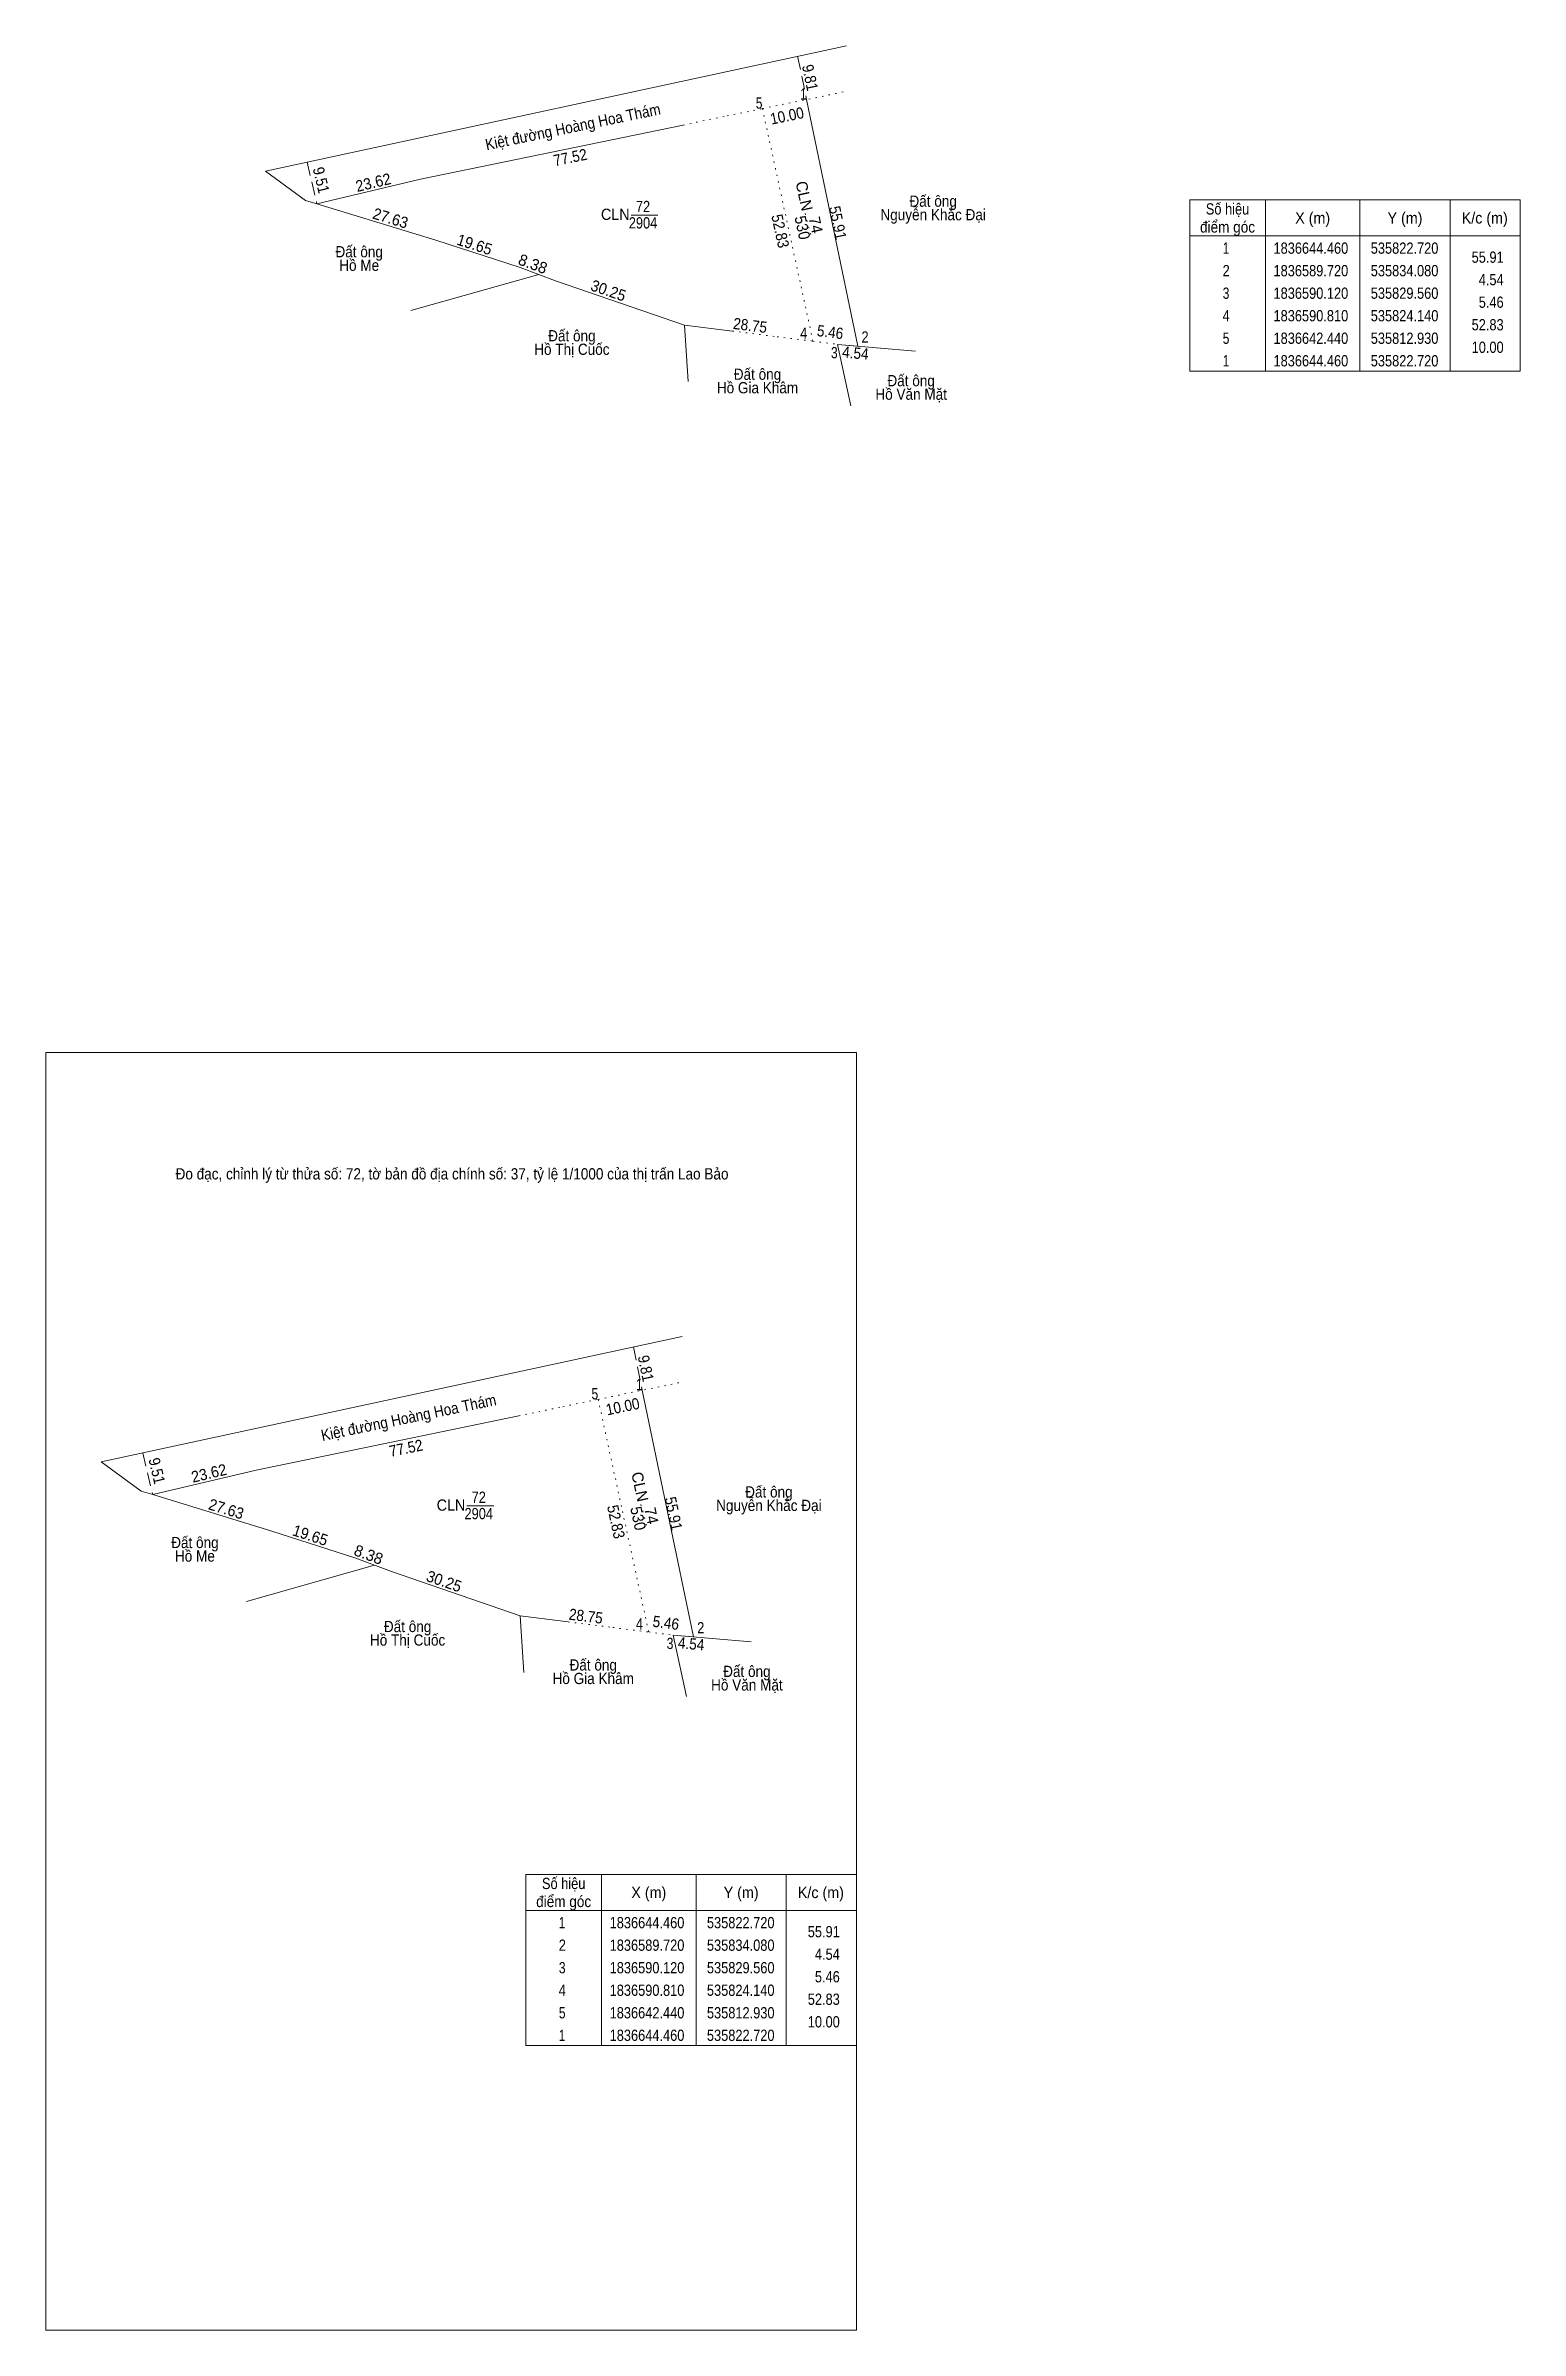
# Model space of a CAD drawing. Header units: metres. Extents: x 535654 to 535981, y 1836149 to 1836656.
import ezdxf
from ezdxf.enums import TextEntityAlignment as Align

# ---------------------------------------------------------------- set-up
doc = ezdxf.new("R2010")
doc.units = ezdxf.units.M
doc.linetypes.add('DOTTED', pattern=[1.5, 0.3, -1.2])
doc.linetypes.add('MEDIUM_DASHED', pattern=[4.5, 3, -1.5])
for name, color, linetype, lineweight in [('10', 7, 'DOTTED', 13), ('5', 7, 'Continuous', 13), ('63', 7, 'Continuous', 13)]:
    doc.layers.add(name, color=color, linetype=linetype, lineweight=lineweight)
doc.layers.add('7', color=7, linetype='Continuous')

msp = doc.modelspace()

# ---------------------------------------------------------------- linework, layer by layer
at = {"layer": '10'}
for p, q in [((535812.93, 1836642.44), (535831.02, 1836646.17)), ((535795.31, 1836638.8), (535805.1, 1836640.82)), ((535805.1, 1836640.82), (535812.93, 1836642.44)), ((535812.93, 1836642.44), (535824.14, 1836590.81)), ((535822.43, 1836619.13), (535823.81, 1836613.84)), ((535806.28, 1836593.06), (535816.2, 1836591.81)), ((535816.2, 1836591.81), (535824.14, 1836590.81)), ((535824.14, 1836590.81), (535829.56, 1836590.12)), ((535776.46, 1836355.96), (535794.55, 1836359.69)), ((535758.84, 1836352.32), (535768.63, 1836354.34)), ((535768.63, 1836354.34), (535776.46, 1836355.96)), ((535776.46, 1836355.96), (535787.67, 1836304.33)), ((535785.96, 1836332.65), (535787.34, 1836327.36)), ((535769.81, 1836306.58), (535779.73, 1836305.33)), ((535779.73, 1836305.33), (535787.67, 1836304.33)), ((535787.67, 1836304.33), (535793.09, 1836303.64))]:
    msp.add_line(p, q, dxfattribs=at)
at = {"layer": '10', "linetype": 'Continuous'}
for p, q in [((535763.3, 1836605.63), (535734.87, 1836597.61)), ((535796.4, 1836581.85), (535795.62, 1836594.41)), ((535726.83, 1836319.15), (535698.4, 1836311.13)), ((535759.93, 1836295.37), (535759.15, 1836307.93))]:
    msp.add_line(p, q, dxfattribs=at)
for points in [[(535822.72, 1836644.46), (535834.08, 1836589.72), (535829.56, 1836590.12)], [(535806.28, 1836593.06), (535795.62, 1836594.41), (535767.01, 1836604.25), (535759.15, 1836607.17), (535740.45, 1836613.21), (535714.03, 1836621.3), (535737.01, 1836626.75), (535795.31, 1836638.8)], [(535714.03, 1836621.3), (535711.48, 1836622.08), (535702.61, 1836628.56)], [(535846.88, 1836588.59), (535829.56, 1836590.12), (535832.55, 1836576.51)], [(535786.25, 1836357.98), (535797.61, 1836303.24), (535793.09, 1836303.64)], [(535769.81, 1836306.58), (535759.15, 1836307.93), (535730.54, 1836317.77), (535722.68, 1836320.69), (535703.98, 1836326.73), (535677.56, 1836334.82), (535700.54, 1836340.27), (535758.84, 1836352.32)], [(535677.56, 1836334.82), (535675.01, 1836335.6), (535666.14, 1836342.08)], [(535810.41, 1836302.11), (535793.09, 1836303.64), (535796.08, 1836290.03)]]:
    msp.add_lwpolyline(points, dxfattribs=at)
at = {"layer": '5'}
msp.add_lwpolyline([(535653.8, 1836432.94), (535833.8, 1836432.94), (535833.8, 1836149.34), (535653.8, 1836149.34)], close=True, dxfattribs=at)
at = {"layer": '63'}
for p, q in [((535702.61, 1836628.56), (535831.59, 1836656.41)), ((535783.75, 1836618.83), (535789.73, 1836618.83)), ((535924.58, 1836622.18), (535924.58, 1836584.18)), ((535945.58, 1836622.18), (535945.58, 1836584.18)), ((535965.58, 1836622.18), (535965.58, 1836584.18)), ((535907.78, 1836614.18), (535981.18, 1836614.18)), ((535666.14, 1836342.08), (535795.12, 1836369.93)), ((535747.28, 1836332.35), (535753.26, 1836332.35)), ((535777.2, 1836250.52), (535777.2, 1836212.52)), ((535798.2, 1836250.52), (535798.2, 1836212.52)), ((535818.2, 1836250.52), (535818.2, 1836212.52)), ((535760.4, 1836242.52), (535833.8, 1836242.52))]:
    msp.add_line(p, q, dxfattribs=at)
at = {"layer": '63', "linetype": 'MEDIUM_DASHED'}
for p, q in [((535820.74, 1836654.07), (535822.72, 1836644.46)), ((535711.83, 1836630.55), (535714.03, 1836621.3)), ((535784.27, 1836367.59), (535786.25, 1836357.98)), ((535675.36, 1836344.07), (535677.56, 1836334.82))]:
    msp.add_line(p, q, dxfattribs=at)
at = {"layer": '63'}
for points in [[(535907.78, 1836622.18), (535981.18, 1836622.18), (535981.18, 1836584.18), (535907.78, 1836584.18)], [(535760.4, 1836250.52), (535833.8, 1836250.52), (535833.8, 1836212.52), (535760.4, 1836212.52)]]:
    msp.add_lwpolyline(points, close=True, dxfattribs=at)

# ---------------------------------------------------------------- texts
at = {"layer": '10'}
for s, p in [('CLN', (535820.974, 1836622.78)), ('74', (535823.544, 1836616.355)), ('CLN', (535784.504, 1836336.3)), ('74', (535787.074, 1836329.875))]:
    msp.add_text(s, height=2.5, rotation=282.25, dxfattribs=at).set_placement(p, align=Align.CENTER)
at = {"layer": '10', "width": 0.95}
for p in [(535820.588, 1836615.765), (535784.118, 1836329.285)]:
    msp.add_text('530', height=2.5, rotation=282.25, dxfattribs=at).set_placement(p, align=Align.CENTER)
at = {"layer": '63'}
for s, rotation, width, p in [('9.81', 281.642, 0.9, (535822.282, 1836649.077)), ('Kiệt đường Hoàng Hoa Thám', 11.678, 0.9, (535771.097, 1836637.19)), ('10.00', 11.658, 0.9, (535818.627, 1836639.636)), ('77.52', 11.678, 0.9, (535770.522, 1836630.396)), ('9.51', 283.379, 0.9, (535713.748, 1836626.289)), ('23.62', 13.342, 0.95, (535726.817, 1836624.845)), ('27.63', 342.975, 0.95, (535729.994, 1836616.934)), ('52.83', 282.25, 0.9, (535815.674, 1836615)), ('55.91', 281.724, 0.9, (535828.452, 1836616.839)), ('19.65', 342.1, 0.95, (535748.636, 1836611.094)), ('30.25', 341.02, 0.95, (535778.328, 1836600.884)), ('28.75', 352.818, 0.9, (535810.044, 1836593.092)), ('5.46', 352.745, 0.9, (535827.812, 1836591.615)), ('4.54', 354.952, 0.9, (535833.47, 1836586.953)), ('9.81', 281.642, 0.9, (535785.812, 1836362.597)), ('Kiệt đường Hoàng Hoa Thám', 11.678, 0.9, (535734.627, 1836350.71)), ('10.00', 11.658, 0.9, (535782.157, 1836353.156)), ('77.52', 11.678, 0.9, (535734.052, 1836343.916)), ('9.51', 283.379, 0.9, (535677.278, 1836339.809)), ('23.62', 13.342, 0.95, (535690.347, 1836338.365)), ('27.63', 342.975, 0.95, (535693.524, 1836330.454)), ('55.91', 281.724, 0.9, (535791.982, 1836330.359)), ('52.83', 282.25, 0.9, (535779.204, 1836328.52)), ('19.65', 342.1, 0.95, (535712.166, 1836324.614)), ('30.25', 341.02, 0.95, (535741.853, 1836314.405)), ('28.75', 352.818, 0.9, (535773.574, 1836306.612)), ('5.46', 352.745, 0.9, (535791.342, 1836305.135)), ('4.54', 354.952, 0.9, (535797, 1836300.473))]:
    msp.add_text(s, height=2.5, rotation=rotation, dxfattribs=dict(at, width=width)).set_placement(p, align=Align.CENTER)
for s, width, p in [(' 5', 0.8, (535812.93, 1836642.44)), (' 1', 0.75, (535822.72, 1836644.46)), ('55.91', 0.85, (535977.48, 1836608.23)), ('4.54', 0.85, (535977.48, 1836603.23)), ('5.46', 0.85, (535977.48, 1836598.23)), (' 4', 0.85, (535822.88, 1836591.36)), (' 2', 0.85, (535836.49, 1836590.51)), ('52.83', 0.85, (535977.48, 1836593.23)), (' 3', 0.8, (535829.63, 1836587.03)), ('10.00', 0.85, (535977.48, 1836588.23)), (' 1', 0.75, (535786.25, 1836357.98)), (' 5', 0.8, (535776.46, 1836355.96)), (' 4', 0.85, (535786.41, 1836304.88)), (' 2', 0.85, (535800.02, 1836304.03)), (' 3', 0.8, (535793.16, 1836300.55)), ('55.91', 0.85, (535830.1, 1836236.57)), ('4.54', 0.85, (535830.1, 1836231.57)), ('5.46', 0.85, (535830.1, 1836226.57)), ('52.83', 0.85, (535830.1, 1836221.57)), ('10.00', 0.85, (535830.1, 1836216.57))]:
    msp.add_text(s, height=2.5, dxfattribs=dict(at, width=width)).set_placement(p, align=Align.RIGHT)
for s, width, p in [('Đất ông', 0.9, (535850.83, 1836620.66)), ('CLN', 0.95, (535780.255, 1836617.73)), ('2904', 0.85, (535786.415, 1836615.84)), ('72', 0.85, (535786.41, 1836619.47)), ('Nguyễn Khắc Đại', 0.9, (535850.825, 1836617.66)), ('điểm góc', 0.9, (535916.18, 1836614.93)), ('Số hiệu', 0.85, (535916.18, 1836618.93)), ('X (m)', 0.95, (535935.08, 1836616.93)), ('Y (m)', 0.95, (535955.575, 1836616.93)), ('K/c (m)', 0.95, (535973.28, 1836616.93)), (' 1', 0.75, (535915.475, 1836610.23)), ('1836644.460', 0.85, (535934.68, 1836610.23)), ('535822.720', 0.85, (535955.485, 1836610.23)), ('Đất ông', 0.9, (535723.4, 1836609.43)), ('Hồ Me', 0.9, (535723.4, 1836606.43)), (' 2', 0.85, (535915.48, 1836605.23)), ('1836589.720', 0.85, (535934.68, 1836605.23)), ('535834.080', 0.85, (535955.485, 1836605.23)), (' 3', 0.8, (535915.48, 1836600.23)), ('1836590.120', 0.85, (535934.68, 1836600.23)), ('535829.560', 0.85, (535955.485, 1836600.23)), (' 4', 0.85, (535915.475, 1836595.23)), ('1836590.810', 0.85, (535934.68, 1836595.23)), ('535824.140', 0.85, (535955.485, 1836595.23)), ('Đất ông', 0.9, (535770.62, 1836590.78)), (' 5', 0.8, (535915.48, 1836590.23)), ('1836642.440', 0.85, (535934.68, 1836590.23)), ('535812.930', 0.85, (535955.485, 1836590.23)), ('Hồ Thị Cuốc', 0.9, (535770.615, 1836587.78)), (' 1', 0.75, (535915.475, 1836585.23)), ('1836644.460', 0.85, (535934.68, 1836585.23)), ('535822.720', 0.85, (535955.485, 1836585.23)), ('Đất ông', 0.9, (535811.83, 1836582.25)), ('Đất ông', 0.9, (535845.94, 1836580.82)), ('Hồ Gia Khâm', 0.9, (535811.83, 1836579.25)), ('Hồ Văn Mặt', 0.9, (535845.945, 1836577.82)), ('CLN', 0.95, (535743.785, 1836331.25)), ('72', 0.85, (535749.94, 1836332.99)), ('Nguyễn Khắc Đại', 0.9, (535814.355, 1836331.18)), ('Đất ông', 0.9, (535814.36, 1836334.18)), ('2904', 0.85, (535749.945, 1836329.36)), ('Đất ông', 0.9, (535686.93, 1836322.95)), ('Hồ Me', 0.9, (535686.93, 1836319.95)), ('Hồ Thị Cuốc', 0.9, (535734.145, 1836301.3)), ('Đất ông', 0.9, (535734.15, 1836304.3)), ('Đất ông', 0.9, (535775.36, 1836295.77)), ('Hồ Gia Khâm', 0.9, (535775.36, 1836292.77)), ('Hồ Văn Mặt', 0.9, (535809.475, 1836291.34)), ('Đất ông', 0.9, (535809.47, 1836294.34)), ('Số hiệu', 0.85, (535768.8, 1836247.27)), ('X (m)', 0.95, (535787.7, 1836245.27)), ('Y (m)', 0.95, (535808.195, 1836245.27)), ('K/c (m)', 0.95, (535825.9, 1836245.27)), ('điểm góc', 0.9, (535768.8, 1836243.27)), (' 1', 0.75, (535768.095, 1836238.57)), ('1836644.460', 0.85, (535787.3, 1836238.57)), ('535822.720', 0.85, (535808.105, 1836238.57)), (' 2', 0.85, (535768.1, 1836233.57)), ('1836589.720', 0.85, (535787.3, 1836233.57)), ('535834.080', 0.85, (535808.105, 1836233.57)), (' 3', 0.8, (535768.1, 1836228.57)), ('1836590.120', 0.85, (535787.3, 1836228.57)), ('535829.560', 0.85, (535808.105, 1836228.57)), (' 4', 0.85, (535768.095, 1836223.57)), ('1836590.810', 0.85, (535787.3, 1836223.57)), ('535824.140', 0.85, (535808.105, 1836223.57)), (' 5', 0.8, (535768.1, 1836218.57)), ('1836642.440', 0.85, (535787.3, 1836218.57)), ('535812.930', 0.85, (535808.105, 1836218.57)), (' 1', 0.75, (535768.095, 1836213.57)), ('1836644.460', 0.85, (535787.3, 1836213.57)), ('535822.720', 0.85, (535808.105, 1836213.57))]:
    msp.add_text(s, height=2.5, dxfattribs=dict(at, width=width)).set_placement(p, align=Align.CENTER)
for p in [(535761.535, 1836606.813), (535725.06, 1836320.334)]:
    msp.add_text('8.38', height=2.5, rotation=339.62, dxfattribs=at).set_placement(p, align=Align.CENTER)
at = {"layer": '7', "width": 0.9}
msp.add_text('Đo đạc, chỉnh lý từ thửa số: 72, tờ bản đồ địa chính số: 37, tỷ lệ 1/1000 của thị trấn Lao Bảo', height=2.5, dxfattribs=at).set_placement((535744.015, 1836404.77), align=Align.CENTER)

doc.saveas('drawing.dxf')
